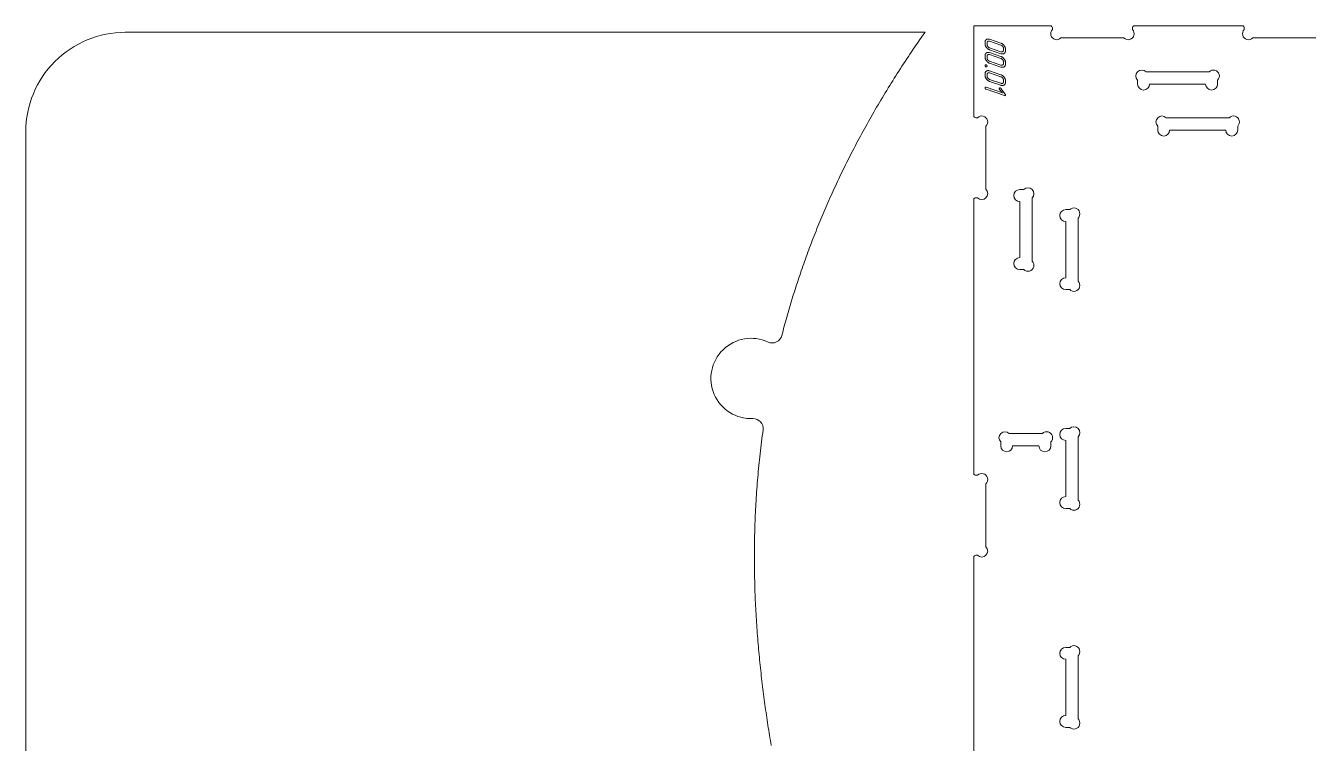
# Model space of a CAD drawing. Header units: millimetres. Extents: x 10 to 1334, y -723 to -10.
# Drawn here: x 10 to 658, y -376 to -15 of the extents above; entities that cross this region are included whole.
import ezdxf

# ---------------------------------------------------------------- set-up
doc = ezdxf.new("R2010")
doc.units = ezdxf.units.MM
doc.layers.add('Cut', color=7, linetype='Continuous', lineweight=0)
doc.layers.add('Mark', color=7, linetype='Continuous', lineweight=0)

msp = doc.modelspace()

# ---------------------------------------------------------------- linework, layer by layer
at = {"layer": 'Cut'}
for points in [[(10.177675, -589.740017), (10.177675, -68.346993, -0.4142135828), (60.177575, -18.34709), (462.081329, -18.34709), (461.220344, -19.567745), (460.364614, -20.788066), (459.514125, -22.008052), (458.668865, -23.227698), (457.82882, -24.447), (456.993977, -25.665956), (456.164324, -26.884561), (455.339846, -28.102814), (454.520533, -29.320709), (453.706369, -30.538243), (452.897342, -31.755414), (452.09344, -32.972218), (451.294649, -34.18865), (450.500955, -35.404709), (449.712347, -36.620389), (448.928811, -37.835689), (448.150333, -39.050604), (447.376902, -40.265131), (446.608503, -41.479267), (445.845124, -42.693007), (445.086752, -43.906349), (444.333373, -45.11929), (443.584975, -46.331825), (442.841545, -47.543951), (442.103069, -48.755666), (441.369535, -49.966964), (440.640929, -51.177844), (439.917239, -52.388301), (439.198451, -53.598332), (438.484553, -54.807934), (437.775531, -56.017103), (437.071372, -57.225835), (436.372063, -58.434128), (435.677592, -59.641977), (434.987945, -60.84938), (434.303109, -62.056333), (433.623071, -63.262832), (432.947818, -64.468875), (432.277337, -65.674457), (431.611615, -66.879575), (430.950639, -68.084225), (430.294396, -69.288405), (429.642872, -70.492111), (428.996056, -71.695339), (428.353933, -72.898085), (427.716491, -74.100348), (427.083717, -75.302122), (426.455597, -76.503404), (425.832119, -77.704192), (425.213269, -78.904482), (424.599035, -80.104269), (423.989403, -81.303551), (423.384361, -82.502325), (422.783895, -83.700587), (422.187993, -84.898332), (421.596641, -86.095559), (421.009826, -87.292263), (420.427535, -88.488442), (419.849756, -89.68409), (419.276474, -90.879207), (418.707678, -92.073786), (418.143354, -93.267826), (417.583489, -94.461323), (417.02807, -95.654273), (416.477083, -96.846673), (415.930517, -98.03852), (415.388357, -99.229809), (414.850592, -100.420538), (414.317207, -101.610703), (413.78819, -102.800301), (413.263527, -103.989328), (412.743206, -105.177781), (412.227214, -106.365656), (411.715538, -107.55295), (411.208163, -108.73966), (410.705079, -109.925781), (410.206271, -111.111311), (409.711726, -112.296246), (409.221431, -113.480582), (408.735374, -114.664317), (408.253542, -115.847447), (407.77592, -117.029968), (407.302497, -118.211876), (406.833258, -119.393169), (406.368192, -120.573843), (405.907285, -121.753895), (405.450524, -122.93332), (404.997896, -124.112116), (404.549388, -125.29028), (404.104987, -126.467807), (403.66468, -127.644694), (403.228454, -128.820938), (402.796295, -129.996535), (402.368191, -131.171482), (401.944129, -132.345776), (401.524096, -133.519413), (401.108078, -134.692389), (400.696062, -135.864702), (400.288037, -137.036347), (399.883988, -138.207321), (399.483902, -139.377621), (399.087766, -140.547243), (398.695569, -141.716185), (398.307295, -142.884441), (397.922933, -144.05201), (397.542469, -145.218887), (397.16589, -146.385069), (396.793183, -147.550553), (396.424336, -148.715335), (396.059334, -149.879412), (395.698166, -151.04278), (395.340817, -152.205436), (394.987276, -153.367376), (394.637529, -154.528598), (394.291562, -155.689096), (393.949363, -156.848869), (393.610919, -158.007913), (393.276217, -159.166223), (392.945244, -160.323797), (392.617986, -161.480632), (392.294431, -162.636723), (391.974566, -163.792068), (391.658377, -164.946662), (391.345851, -166.100503), (391.036976, -167.253587), (390.731739, -168.405911), (390.430126, -169.557471), (390.132125, -170.708263, -0.4684658301), (383.189274, -173.998802, 1.2715359682), (375.555852, -212.511191, -0.46858844), (380.718423, -218.203155), (380.509684, -219.706009), (380.306463, -221.20719), (380.108727, -222.706689), (379.916445, -224.204499), (379.729584, -225.70061), (379.548113, -227.195015), (379.372, -228.687704), (379.201212, -230.17867), (379.035719, -231.667904), (378.875486, -233.155397), (378.720484, -234.641141), (378.57068, -236.125128), (378.426041, -237.607348), (378.286536, -239.087795), (378.152133, -240.566458), (378.022799, -242.043331), (377.898504, -243.518403), (377.779215, -244.991668), (377.664899, -246.463115), (377.555526, -247.932738), (377.451062, -249.400527), (377.351476, -250.866474), (377.256737, -252.33057), (377.166811, -253.792808), (377.081667, -255.253178), (377.001274, -256.711673), (376.925598, -258.168283), (376.854609, -259.623), (376.788274, -261.075816), (376.726561, -262.526723), (376.669438, -263.975711), (376.616873, -265.422773), (376.568835, -266.867899), (376.525291, -268.311083), (376.486209, -269.752314), (376.451557, -271.191585), (376.421303, -272.628887), (376.395416, -274.064212), (376.373864, -275.497551), (376.356613, -276.928895), (376.343633, -278.358237), (376.334891, -279.785568), (376.330356, -281.21088), (376.329995, -282.634163), (376.333777, -284.05541), (376.341669, -285.474612), (376.35364, -286.89176), (376.369657, -288.306847), (376.389689, -289.719863), (376.413703, -291.1308), (376.441668, -292.53965), (376.473551, -293.946405), (376.509322, -295.351055), (376.548946, -296.753593), (376.592394, -298.15401), (376.639632, -299.552297), (376.690629, -300.948446), (376.745352, -302.342449), (376.80377, -303.734297), (376.865851, -305.123981), (376.931563, -306.511494), (377.000874, -307.896827), (377.073751, -309.279971), (377.150164, -310.660917), (377.230079, -312.039658), (377.313465, -313.416185), (377.40029, -314.79049), (377.490522, -316.162563), (377.584129, -317.532397), (377.681079, -318.899983), (377.781339, -320.265313), (377.884879, -321.628378), (377.991666, -322.989169), (378.101668, -324.347679), (378.214853, -325.703899), (378.331189, -327.05782), (378.450645, -328.409434), (378.573187, -329.758733), (378.698785, -331.105707), (378.827405, -332.450349), (378.959017, -333.792651), (379.093589, -335.132602), (379.231087, -336.470196), (379.371481, -337.805424), (379.514738, -339.138277), (379.660826, -340.468747), (379.809714, -341.796825), (379.961369, -343.122503), (380.115759, -344.445772), (380.272853, -345.766625), (380.432618, -347.085052), (380.595022, -348.401045), (380.760034, -349.714595), (380.927622, -351.025695), (381.097753, -352.334336), (381.270395, -353.640508), (381.445517, -354.944205), (381.623087, -356.245417), (381.803072, -357.544136), (381.985441, -358.840353), (382.170161, -360.13406), (382.357201, -361.425249), (382.546529, -362.71391), (382.738112, -364.000037), (382.931919, -365.283619), (383.127918, -366.56465), (383.326077, -367.843119), (383.526363, -369.119019), (383.728745, -370.392342), (383.933191, -371.663078), (384.139668, -372.93122), (384.348146, -374.196759), (384.558591, -375.459686), (384.770973, -376.719994)], [(486.619438, -419.675925), (486.619438, -282.176201, -0.4142137157), (487.619436, -281.176202), (488.476785, -281.176202, 1), (492.719426, -276.933561), (492.719426, -245.218923, 1), (488.476785, -240.976282), (487.619436, -240.976282, -0.4142135726), (486.619438, -239.976284), (486.619438, -102.476559, -0.4142135624), (487.619436, -101.476561), (488.476785, -101.476561, 1), (492.719426, -97.23392), (492.719426, -65.519282, 1), (488.476785, -61.276641), (487.619436, -61.276641, -0.4142135624), (486.619438, -60.276643), (486.619438, -15.076734), (525.119361, -15.076734, -0.4142135624), (526.119359, -16.076732), (526.119359, -16.934081, 1), (530.362, -21.176722), (562.076637, -21.176722, 1), (566.319278, -16.934081), (566.319278, -16.076732, -0.4142135624), (567.319276, -15.076734), (621.519168, -15.076734, -0.4142135624), (622.519166, -16.076732), (622.519166, -16.934081, 1), (626.761807, -21.176722), (658.476445, -21.176722, 1)]]:
    msp.add_lwpolyline(points, format="xyb", dxfattribs=at)
for points in [[(573.161914, -38.176688, 1), (568.919273, -42.419329), (568.919273, -44.376675, 1), (574.919273, -44.376675), (603.119193, -44.376675, 1), (609.119193, -44.376675), (609.119193, -42.419329, 1), (604.876552, -38.176688)], [(583.261894, -61.276641, 1), (579.019253, -65.519282), (579.019253, -67.476629, 1), (585.019253, -67.476629), (613.219173, -67.476629, 1), (619.219173, -67.476629), (619.219173, -65.519282, 1), (614.976532, -61.276641)], [(515.919379, -101.61921, 1), (511.676738, -97.376569), (509.719392, -97.376569, 1), (509.719392, -103.376569), (509.719392, -131.576489, 1), (509.719392, -137.576489), (511.676738, -137.576489, 1), (515.919379, -133.333848)], [(539.019333, -111.71919, 1), (534.776692, -107.476549), (532.819345, -107.476549, 1), (532.819345, -113.476549), (532.819345, -141.676469, 1), (532.819345, -147.676469), (534.776692, -147.676469, 1), (539.019333, -143.433828)], [(504.362052, -219.976324, 1), (500.119411, -224.218965), (500.119411, -226.176312, 1), (506.119411, -226.176312), (519.31936, -226.176312, 1), (525.31936, -226.176312), (525.31936, -224.218965, 1), (521.076719, -219.976324)], [(539.019333, -221.71897, 1), (534.776692, -217.476329), (532.819345, -217.476329, 1), (532.819345, -223.476329), (532.819345, -251.676249, 1), (532.819345, -257.676249), (534.776692, -257.676249, 1), (539.019333, -253.433608)], [(539.019333, -331.71875, 1), (534.776692, -327.476109), (532.819345, -327.476109, 1), (532.819345, -333.476109), (532.819345, -361.676029, 1), (532.819345, -367.676029), (534.776692, -367.676029, 1), (539.019333, -363.433388)]]:
    msp.add_lwpolyline(points, format="xyb", close=True, dxfattribs=at)
at = {"layer": 'Mark'}
for points in [[(494.528137, -27.157801), (500.242411, -29.099762), (500.359939, -29.137081), (500.475275, -29.168404), (500.588418, -29.19373), (500.699369, -29.21306), (500.808127, -29.226393), (500.914692, -29.233729), (501.019065, -29.235068), (501.121246, -29.230411), (501.221234, -29.219757), (501.31903, -29.203107), (501.414634, -29.180459), (501.508044, -29.151815), (501.599263, -29.117175), (501.688289, -29.076538), (501.775122, -29.029904), (501.859763, -28.977273), (501.940697, -28.919649), (502.01641, -28.858036), (502.0869, -28.792433), (502.15217, -28.722841), (502.212218, -28.649259), (502.267044, -28.571687), (502.316648, -28.490126), (502.361032, -28.404576), (502.400193, -28.315036), (502.434133, -28.221507), (502.462852, -28.123988), (502.486349, -28.022479), (502.504624, -27.916981), (502.517678, -27.807494), (502.52551, -27.694017), (502.528121, -27.57655), (502.528121, -26.862266), (502.525504, -26.744208), (502.517655, -26.626529), (502.504571, -26.509228), (502.486255, -26.392307), (502.462705, -26.275764), (502.433921, -26.1596), (502.399905, -26.043815), (502.360655, -25.928409), (502.316172, -25.813382), (502.266455, -25.698733), (502.211505, -25.584464), (502.151322, -25.470573), (502.085906, -25.357061), (502.015256, -25.243928), (501.939373, -25.131174), (501.858256, -25.018799), (501.773445, -24.908863), (501.686476, -24.803426), (501.59735, -24.702489), (501.506067, -24.606052), (501.412627, -24.514114), (501.317029, -24.426676), (501.219275, -24.343738), (501.119363, -24.265299), (501.017294, -24.191359), (500.913068, -24.121919), (500.806685, -24.056979), (500.698144, -23.996539), (500.587447, -23.940598), (500.474592, -23.889156), (500.35958, -23.842214), (500.242411, -23.799772), (494.528137, -21.857812), (494.410702, -21.820519), (494.295451, -21.789192), (494.182382, -21.763831), (494.071497, -21.744437), (493.962796, -21.731008), (493.856277, -21.723546), (493.751942, -21.72205), (493.649791, -21.72652), (493.549822, -21.736956), (493.452037, -21.753359), (493.356435, -21.775728), (493.263017, -21.804063), (493.171782, -21.838364), (493.08273, -21.878631), (492.995861, -21.924864), (492.911176, -21.977064), (492.830195, -22.034226), (492.754438, -22.095347), (492.683906, -22.160427), (492.618599, -22.229466), (492.558516, -22.302464), (492.503657, -22.379421), (492.454024, -22.460338), (492.409615, -22.545213), (492.37043, -22.634047), (492.33647, -22.72684), (492.307735, -22.823592), (492.284224, -22.924303), (492.265938, -23.028973), (492.252877, -23.137602), (492.24504, -23.25019), (492.242427, -23.366737), (492.242427, -24.081022), (492.245034, -24.200527), (492.252853, -24.319563), (492.265885, -24.438129), (492.28413, -24.556226), (492.307588, -24.673854), (492.336258, -24.791012), (492.370142, -24.9077), (492.409238, -25.023919), (492.453547, -25.139668), (492.503069, -25.254948), (492.557804, -25.369758), (492.617751, -25.484098), (492.682911, -25.59797), (492.753285, -25.711371), (492.828871, -25.824303), (492.909669, -25.936766), (492.994184, -26.046749), (493.080917, -26.152243), (493.169869, -26.253248), (493.261039, -26.349764), (493.354428, -26.44179), (493.450036, -26.529328), (493.547862, -26.612376), (493.647907, -26.690935), (493.750171, -26.765006), (493.854653, -26.834587), (493.961354, -26.899679), (494.070273, -26.960281), (494.181411, -27.016395), (494.294768, -27.068019), (494.410343, -27.115155)], [(494.528137, -26.15066), (500.242411, -28.092621), (500.30807, -28.113447), (500.372539, -28.130891), (500.435819, -28.144955), (500.497911, -28.155637), (500.558814, -28.162937), (500.618528, -28.166857), (500.677053, -28.167395), (500.734389, -28.164551), (500.790536, -28.158327), (500.845494, -28.148721), (500.899264, -28.135733), (500.951844, -28.119365), (501.003236, -28.099614), (501.053439, -28.076483), (501.102453, -28.04997), (501.150278, -28.020076), (501.196033, -27.987405), (501.238835, -27.952563), (501.278686, -27.915548), (501.315585, -27.876361), (501.349532, -27.835003), (501.380527, -27.791472), (501.408571, -27.745769), (501.433662, -27.697895), (501.455801, -27.647848), (501.474989, -27.59563), (501.491224, -27.541239), (501.504508, -27.484677), (501.51484, -27.425942), (501.522219, -27.365036), (501.526647, -27.301958), (501.528123, -27.236707), (501.528123, -26.522423), (501.526642, -26.457419), (501.5222, -26.392512), (501.514796, -26.327704), (501.504431, -26.262993), (501.491104, -26.198379), (501.474816, -26.133863), (501.455566, -26.069445), (501.433355, -26.005125), (501.408182, -25.940902), (501.380048, -25.876777), (501.348952, -25.812749), (501.314895, -25.74882), (501.277876, -25.684987), (501.237895, -25.621253), (501.194954, -25.557616), (501.14905, -25.494077), (501.101086, -25.43187), (501.051962, -25.372232), (501.001677, -25.315161), (500.950233, -25.260658), (500.897628, -25.208723), (500.843863, -25.159355), (500.788939, -25.112556), (500.732854, -25.068324), (500.675609, -25.02666), (500.617204, -24.987564), (500.557638, -24.951036), (500.496913, -24.917076), (500.435028, -24.885683), (500.371983, -24.856859), (500.307777, -24.830602), (500.242411, -24.806913), (494.528137, -22.864953), (494.462505, -22.844128), (494.39806, -22.826658), (494.334801, -22.812545), (494.272728, -22.801787), (494.211842, -22.794384), (494.152141, -22.790337), (494.093627, -22.789646), (494.036299, -22.79231), (493.980158, -22.79833), (493.925202, -22.807706), (493.871433, -22.820437), (493.818851, -22.836524), (493.767454, -22.855967), (493.717244, -22.878765), (493.66822, -22.904919), (493.620382, -22.934428), (493.574614, -22.966682), (493.531799, -23.00107), (493.491936, -23.037593), (493.455026, -23.076249), (493.421069, -23.117039), (493.390065, -23.159964), (493.362013, -23.205022), (493.336915, -23.252215), (493.314769, -23.301541), (493.295576, -23.353002), (493.279335, -23.406596), (493.266048, -23.462325), (493.255713, -23.520188), (493.248331, -23.580185), (493.243902, -23.642315), (493.242425, -23.70658), (493.242425, -24.420865), (493.243897, -24.487383), (493.248312, -24.553706), (493.25567, -24.619834), (493.265971, -24.685767), (493.279215, -24.751505), (493.295403, -24.817049), (493.314534, -24.882398), (493.336608, -24.947551), (493.361625, -25.01251), (493.389585, -25.077274), (493.420489, -25.141844), (493.454336, -25.206218), (493.491126, -25.270397), (493.530859, -25.334382), (493.573535, -25.398172), (493.619155, -25.461767), (493.666853, -25.523986), (493.715767, -25.583651), (493.765896, -25.64076), (493.817239, -25.695315), (493.869798, -25.747314), (493.923572, -25.796757), (493.978561, -25.843646), (494.034765, -25.887979), (494.092184, -25.929758), (494.150818, -25.968981), (494.210667, -26.005649), (494.271731, -26.039761), (494.33401, -26.071319), (494.397504, -26.100321), (494.462213, -26.126768)], [(494.528137, -33.879216), (500.242411, -35.821177), (500.359939, -35.858496), (500.475275, -35.889819), (500.588418, -35.915145), (500.699369, -35.934475), (500.808127, -35.947808), (500.914692, -35.955144), (501.019065, -35.956483), (501.121246, -35.951826), (501.221234, -35.941172), (501.31903, -35.924522), (501.414634, -35.901874), (501.508044, -35.873231), (501.599263, -35.83859), (501.688289, -35.797953), (501.775122, -35.751319), (501.859763, -35.698688), (501.940697, -35.641064), (502.01641, -35.579451), (502.0869, -35.513848), (502.15217, -35.444256), (502.212218, -35.370674), (502.267044, -35.293102), (502.316648, -35.211542), (502.361032, -35.125991), (502.400193, -35.036451), (502.434133, -34.942922), (502.462852, -34.845403), (502.486349, -34.743894), (502.504624, -34.638396), (502.517678, -34.528909), (502.52551, -34.415432), (502.528121, -34.297965), (502.528121, -33.583681), (502.525504, -33.465623), (502.517655, -33.347944), (502.504571, -33.230643), (502.486255, -33.113722), (502.462705, -32.997179), (502.433921, -32.881015), (502.399905, -32.76523), (502.360655, -32.649824), (502.316172, -32.534797), (502.266455, -32.420148), (502.211505, -32.305879), (502.151322, -32.191988), (502.085906, -32.078476), (502.015256, -31.965343), (501.939373, -31.852589), (501.858256, -31.740214), (501.773445, -31.630278), (501.686476, -31.524841), (501.59735, -31.423904), (501.506067, -31.327467), (501.412627, -31.235529), (501.317029, -31.148091), (501.219275, -31.065153), (501.119363, -30.986714), (501.017294, -30.912774), (500.913068, -30.843335), (500.806685, -30.778394), (500.698144, -30.717954), (500.587447, -30.662013), (500.474592, -30.610571), (500.35958, -30.56363), (500.242411, -30.521187), (494.528137, -28.579227), (494.410702, -28.541934), (494.295451, -28.510607), (494.182382, -28.485246), (494.071497, -28.465852), (493.962796, -28.452423), (493.856277, -28.444961), (493.751942, -28.443465), (493.649791, -28.447935), (493.549822, -28.458372), (493.452037, -28.474774), (493.356435, -28.497143), (493.263017, -28.525478), (493.171782, -28.559779), (493.08273, -28.600046), (492.995861, -28.646279), (492.911176, -28.698479), (492.830195, -28.755641), (492.754438, -28.816762), (492.683906, -28.881842), (492.618599, -28.950881), (492.558516, -29.02388), (492.503657, -29.100837), (492.454024, -29.181753), (492.409615, -29.266628), (492.37043, -29.355462), (492.33647, -29.448255), (492.307735, -29.545007), (492.284224, -29.645718), (492.265938, -29.750388), (492.252877, -29.859017), (492.24504, -29.971605), (492.242427, -30.088152), (492.242427, -30.802437), (492.245034, -30.921942), (492.252853, -31.040978), (492.265885, -31.159545), (492.28413, -31.277642), (492.307588, -31.395269), (492.336258, -31.512427), (492.370142, -31.629115), (492.409238, -31.745334), (492.453547, -31.861083), (492.503069, -31.976363), (492.557804, -32.091173), (492.617751, -32.205514), (492.682911, -32.319385), (492.753285, -32.432786), (492.828871, -32.545718), (492.909669, -32.658181), (492.994184, -32.768164), (493.080917, -32.873658), (493.169869, -32.974663), (493.261039, -33.071179), (493.354428, -33.163205), (493.450036, -33.250743), (493.547862, -33.333791), (493.647907, -33.412351), (493.750171, -33.486421), (493.854653, -33.556002), (493.961354, -33.621094), (494.070273, -33.681696), (494.181411, -33.73781), (494.294768, -33.789435), (494.410343, -33.83657)], [(494.528137, -32.872075), (500.242411, -34.814036), (500.30807, -34.834862), (500.372539, -34.852307), (500.435819, -34.86637), (500.497911, -34.877052), (500.558814, -34.884353), (500.618528, -34.888272), (500.677053, -34.88881), (500.734389, -34.885966), (500.790536, -34.879742), (500.845494, -34.870136), (500.899264, -34.857148), (500.951844, -34.84078), (501.003236, -34.82103), (501.053439, -34.797898), (501.102453, -34.771385), (501.150278, -34.741491), (501.196033, -34.708821), (501.238835, -34.673978), (501.278686, -34.636963), (501.315585, -34.597776), (501.349532, -34.556418), (501.380527, -34.512887), (501.408571, -34.467185), (501.433662, -34.41931), (501.455801, -34.369264), (501.474989, -34.317045), (501.491224, -34.262654), (501.504508, -34.206092), (501.51484, -34.147358), (501.522219, -34.086451), (501.526647, -34.023373), (501.528123, -33.958122), (501.528123, -33.243838), (501.526642, -33.178834), (501.5222, -33.113928), (501.514796, -33.049119), (501.504431, -32.984408), (501.491104, -32.919794), (501.474816, -32.855279), (501.455566, -32.79086), (501.433355, -32.72654), (501.408182, -32.662317), (501.380048, -32.598192), (501.348952, -32.534165), (501.314895, -32.470235), (501.277876, -32.406403), (501.237895, -32.342668), (501.194954, -32.279031), (501.14905, -32.215492), (501.101086, -32.153285), (501.051962, -32.093647), (501.001677, -32.036576), (500.950233, -31.982073), (500.897628, -31.930138), (500.843863, -31.880771), (500.788939, -31.833971), (500.732854, -31.789739), (500.675609, -31.748076), (500.617204, -31.70898), (500.557638, -31.672451), (500.496913, -31.638491), (500.435028, -31.607099), (500.371983, -31.578274), (500.307777, -31.552017), (500.242411, -31.528328), (494.528137, -29.586368), (494.462505, -29.565543), (494.39806, -29.548073), (494.334801, -29.53396), (494.272728, -29.523202), (494.211842, -29.515799), (494.152141, -29.511752), (494.093627, -29.511061), (494.036299, -29.513726), (493.980158, -29.519746), (493.925202, -29.529121), (493.871433, -29.541852), (493.818851, -29.557939), (493.767454, -29.577382), (493.717244, -29.60018), (493.66822, -29.626334), (493.620382, -29.655843), (493.574614, -29.688097), (493.531799, -29.722485), (493.491936, -29.759008), (493.455026, -29.797664), (493.421069, -29.838454), (493.390065, -29.881379), (493.362013, -29.926437), (493.336915, -29.97363), (493.314769, -30.022956), (493.295576, -30.074417), (493.279335, -30.128011), (493.266048, -30.18374), (493.255713, -30.241603), (493.248331, -30.3016), (493.243902, -30.363731), (493.242425, -30.427995), (493.242425, -31.14228), (493.243897, -31.208798), (493.248312, -31.275121), (493.25567, -31.341249), (493.265971, -31.407182), (493.279215, -31.472921), (493.295403, -31.538464), (493.314534, -31.603813), (493.336608, -31.668967), (493.361625, -31.733925), (493.389585, -31.79869), (493.420489, -31.863259), (493.454336, -31.927633), (493.491126, -31.991813), (493.530859, -32.055797), (493.573535, -32.119587), (493.619155, -32.183182), (493.666853, -32.245401), (493.715767, -32.305066), (493.765896, -32.362175), (493.817239, -32.41673), (493.869798, -32.468729), (493.923572, -32.518172), (493.978561, -32.565061), (494.034765, -32.609395), (494.092184, -32.651173), (494.150818, -32.690396), (494.210667, -32.727064), (494.271731, -32.761177), (494.33401, -32.792734), (494.397504, -32.821736), (494.462213, -32.848183)], [(493.242425, -35.3637), (493.240472, -35.30249), (493.234613, -35.243858), (493.224847, -35.187807), (493.211175, -35.134334), (493.193597, -35.08344), (493.172113, -35.035126), (493.146722, -34.98939), (493.117426, -34.946234), (493.084223, -34.905657), (493.047113, -34.867659), (493.006098, -34.832241), (492.961176, -34.799401), (492.912348, -34.769141), (492.859614, -34.74146), (492.802973, -34.716358), (492.742426, -34.693835), (492.68188, -34.675205), (492.625239, -34.661809), (492.572505, -34.653648), (492.523677, -34.65072), (492.478755, -34.653027), (492.43774, -34.660568), (492.40063, -34.673343), (492.367427, -34.691352), (492.33813, -34.714595), (492.31274, -34.743073), (492.291255, -34.776785), (492.273677, -34.815731), (492.260006, -34.859911), (492.25024, -34.909325), (492.244381, -34.963974), (492.242427, -35.023857), (492.244381, -35.085933), (492.25024, -35.145374), (492.260006, -35.202182), (492.273677, -35.256355), (492.291255, -35.307894), (492.31274, -35.356799), (492.33813, -35.403071), (492.367427, -35.446708), (492.40063, -35.48771), (492.43774, -35.526079), (492.478755, -35.561814), (492.523677, -35.594915), (492.572505, -35.625381), (492.625239, -35.653213), (492.68188, -35.678412), (492.742426, -35.700976), (492.802973, -35.719565), (492.859614, -35.732864), (492.912348, -35.740875), (492.961176, -35.743596), (493.006098, -35.741028), (493.047113, -35.733171), (493.084223, -35.720025), (493.117426, -35.70159), (493.146722, -35.677865), (493.172113, -35.648852), (493.193597, -35.614549), (493.211175, -35.574958), (493.224847, -35.530077), (493.234613, -35.479907), (493.240472, -35.424448)], [(494.528137, -43.036341), (500.242411, -44.978301), (500.359939, -45.015621), (500.475275, -45.046944), (500.588418, -45.07227), (500.699369, -45.091599), (500.808127, -45.104932), (500.914692, -45.112268), (501.019065, -45.113608), (501.121246, -45.108951), (501.221234, -45.098297), (501.31903, -45.081646), (501.414634, -45.058999), (501.508044, -45.030355), (501.599263, -44.995714), (501.688289, -44.955077), (501.775122, -44.908443), (501.859763, -44.855813), (501.940697, -44.798189), (502.01641, -44.736575), (502.0869, -44.670973), (502.15217, -44.60138), (502.212218, -44.527798), (502.267044, -44.450227), (502.316648, -44.368666), (502.361032, -44.283116), (502.400193, -44.193576), (502.434133, -44.100046), (502.462852, -44.002527), (502.486349, -43.901019), (502.504624, -43.795521), (502.517678, -43.686033), (502.52551, -43.572556), (502.528121, -43.45509), (502.528121, -42.740806), (502.525504, -42.622748), (502.517655, -42.505068), (502.504571, -42.387768), (502.486255, -42.270846), (502.462705, -42.154304), (502.433921, -42.03814), (502.399905, -41.922355), (502.360655, -41.806949), (502.316172, -41.691921), (502.266455, -41.577273), (502.211505, -41.463003), (502.151322, -41.349113), (502.085906, -41.235601), (502.015256, -41.122468), (501.939373, -41.009714), (501.858256, -40.897338), (501.773445, -40.787402), (501.686476, -40.681966), (501.59735, -40.581029), (501.506067, -40.484592), (501.412627, -40.392654), (501.317029, -40.305216), (501.219275, -40.222277), (501.119363, -40.143838), (501.017294, -40.069899), (500.913068, -40.000459), (500.806685, -39.935519), (500.698144, -39.875078), (500.587447, -39.819137), (500.474592, -39.767696), (500.35958, -39.720754), (500.242411, -39.678312), (494.528137, -37.736351), (494.410702, -37.699058), (494.295451, -37.667731), (494.182382, -37.642371), (494.071497, -37.622976), (493.962796, -37.609548), (493.856277, -37.602086), (493.751942, -37.60059), (493.649791, -37.60506), (493.549822, -37.615496), (493.452037, -37.631899), (493.356435, -37.654267), (493.263017, -37.682602), (493.171782, -37.716903), (493.08273, -37.75717), (492.995861, -37.803404), (492.911176, -37.855603), (492.830195, -37.912766), (492.754438, -37.973887), (492.683906, -38.038967), (492.618599, -38.108006), (492.558516, -38.181004), (492.503657, -38.257961), (492.454024, -38.338877), (492.409615, -38.423752), (492.37043, -38.512586), (492.33647, -38.60538), (492.307735, -38.702132), (492.284224, -38.802843), (492.265938, -38.907513), (492.252877, -39.016142), (492.24504, -39.12873), (492.242427, -39.245277), (492.242427, -39.959561), (492.245034, -40.079067), (492.252853, -40.198103), (492.265885, -40.316669), (492.28413, -40.434766), (492.307588, -40.552393), (492.336258, -40.669551), (492.370142, -40.78624), (492.409238, -40.902458), (492.453547, -41.018208), (492.503069, -41.133487), (492.557804, -41.248297), (492.617751, -41.362638), (492.682911, -41.476509), (492.753285, -41.589911), (492.828871, -41.702843), (492.909669, -41.815305), (492.994184, -41.925288), (493.080917, -42.030783), (493.169869, -42.131787), (493.261039, -42.228303), (493.354428, -42.32033), (493.450036, -42.407867), (493.547862, -42.490916), (493.647907, -42.569475), (493.750171, -42.643545), (493.854653, -42.713126), (493.961354, -42.778218), (494.070273, -42.838821), (494.181411, -42.894935), (494.294768, -42.946559), (494.410343, -42.993695)], [(494.528137, -42.0292), (500.242411, -43.97116), (500.30807, -43.991986), (500.372539, -44.009431), (500.435819, -44.023494), (500.497911, -44.034176), (500.558814, -44.041477), (500.618528, -44.045396), (500.677053, -44.045934), (500.734389, -44.043091), (500.790536, -44.036866), (500.845494, -44.02726), (500.899264, -44.014273), (500.951844, -43.997904), (501.003236, -43.978154), (501.053439, -43.955023), (501.102453, -43.92851), (501.150278, -43.898616), (501.196033, -43.865945), (501.238835, -43.831102), (501.278686, -43.794088), (501.315585, -43.754901), (501.349532, -43.713542), (501.380527, -43.670012), (501.408571, -43.624309), (501.433662, -43.576435), (501.455801, -43.526388), (501.474989, -43.47417), (501.491224, -43.419779), (501.504508, -43.363217), (501.51484, -43.304482), (501.522219, -43.243576), (501.526647, -43.180497), (501.528123, -43.115247), (501.528123, -42.400963), (501.526642, -42.335959), (501.5222, -42.271052), (501.514796, -42.206243), (501.504431, -42.141532), (501.491104, -42.076919), (501.474816, -42.012403), (501.455566, -41.947985), (501.433355, -41.883665), (501.408182, -41.819442), (501.380048, -41.755317), (501.348952, -41.691289), (501.314895, -41.627359), (501.277876, -41.563527), (501.237895, -41.499793), (501.194954, -41.436156), (501.14905, -41.372616), (501.101086, -41.31041), (501.051962, -41.250771), (501.001677, -41.193701), (500.950233, -41.139198), (500.897628, -41.087262), (500.843863, -41.037895), (500.788939, -40.991096), (500.732854, -40.946864), (500.675609, -40.9052), (500.617204, -40.866104), (500.557638, -40.829576), (500.496913, -40.795616), (500.435028, -40.764223), (500.371983, -40.735398), (500.307777, -40.709142), (500.242411, -40.685453), (494.528137, -38.743492), (494.462505, -38.722667), (494.39806, -38.705198), (494.334801, -38.691084), (494.272728, -38.680326), (494.211842, -38.672924), (494.152141, -38.668877), (494.093627, -38.668186), (494.036299, -38.67085), (493.980158, -38.67687), (493.925202, -38.686246), (493.871433, -38.698977), (493.818851, -38.715064), (493.767454, -38.734506), (493.717244, -38.757304), (493.66822, -38.783458), (493.620382, -38.812968), (493.574614, -38.845222), (493.531799, -38.87961), (493.491936, -38.916132), (493.455026, -38.954788), (493.421069, -38.995579), (493.390065, -39.038503), (493.362013, -39.083562), (493.336915, -39.130754), (493.314769, -39.180081), (493.295576, -39.231541), (493.279335, -39.285136), (493.266048, -39.340865), (493.255713, -39.398727), (493.248331, -39.458724), (493.243902, -39.520855), (493.242425, -39.58512), (493.242425, -40.299404), (493.243897, -40.365922), (493.248312, -40.432245), (493.25567, -40.498373), (493.265971, -40.564307), (493.279215, -40.630045), (493.295403, -40.695589), (493.314534, -40.760937), (493.336608, -40.826091), (493.361625, -40.89105), (493.389585, -40.955814), (493.420489, -41.020383), (493.454336, -41.084758), (493.491126, -41.148937), (493.530859, -41.212922), (493.573535, -41.276711), (493.619155, -41.340306), (493.666853, -41.402526), (493.715767, -41.462191), (493.765896, -41.5193), (493.817239, -41.573854), (493.869798, -41.625853), (493.923572, -41.675297), (493.978561, -41.722186), (494.034765, -41.766519), (494.092184, -41.808297), (494.150818, -41.84752), (494.210667, -41.884188), (494.271731, -41.918301), (494.33401, -41.949859), (494.397504, -41.978861), (494.462213, -42.005308)], [(492.742426, -47.000953), (502.028122, -50.156639), (502.087804, -50.174902), (502.143635, -50.18784), (502.195616, -50.195452), (502.243747, -50.197738), (502.288027, -50.194698), (502.328456, -50.186333), (502.365036, -50.172642), (502.397764, -50.153625), (502.426643, -50.129283), (502.45167, -50.099614), (502.472848, -50.064621), (502.490175, -50.024301), (502.503651, -49.978655), (502.513277, -49.927684), (502.519053, -49.871387), (502.520978, -49.809765), (502.518753, -49.759177), (502.512078, -49.708977), (502.500952, -49.659163), (502.485376, -49.609737), (502.465349, -49.560698), (502.440872, -49.512046), (502.411945, -49.463781), (502.378568, -49.415904), (500.202568, -46.514794), (500.172917, -46.476239), (500.14066, -46.440596), (500.105799, -46.407865), (500.068332, -46.378047), (500.02826, -46.351141), (499.985583, -46.327147), (499.9403, -46.306066), (499.892412, -46.287897), (499.841924, -46.273104), (499.793137, -46.263605), (499.746053, -46.259398), (499.700671, -46.260483), (499.656991, -46.266861), (499.615013, -46.278532), (499.574737, -46.295496), (499.536163, -46.317752), (499.500797, -46.344306), (499.470147, -46.374165), (499.444213, -46.407329), (499.422993, -46.443798), (499.40649, -46.483571), (499.394701, -46.526648), (499.387628, -46.573031), (499.38527, -46.622718), (499.387572, -46.672913), (499.394478, -46.722996), (499.405987, -46.772968), (499.422101, -46.822829), (499.442818, -46.872577), (499.468138, -46.922215), (499.498063, -46.97174), (499.532591, -47.021154), (501.020981, -48.8072), (492.742426, -45.993813), (492.68188, -45.975183), (492.625239, -45.961787), (492.572505, -45.953625), (492.523677, -45.950697), (492.478755, -45.953004), (492.43774, -45.960545), (492.40063, -45.97332), (492.367427, -45.991329), (492.33813, -46.014573), (492.31274, -46.04305), (492.291255, -46.076762), (492.273677, -46.115708), (492.260006, -46.159888), (492.25024, -46.209303), (492.244381, -46.263951), (492.242427, -46.323834), (492.244381, -46.38591), (492.25024, -46.445351), (492.260006, -46.502159), (492.273677, -46.556332), (492.291255, -46.607872), (492.31274, -46.656777), (492.33813, -46.703048), (492.367427, -46.746685), (492.40063, -46.787688), (492.43774, -46.826057), (492.478755, -46.861791), (492.523677, -46.894892), (492.572505, -46.925358), (492.625239, -46.953191), (492.68188, -46.978389)]]:
    msp.add_lwpolyline(points, close=True, dxfattribs=at)

doc.saveas('drawing.dxf')
